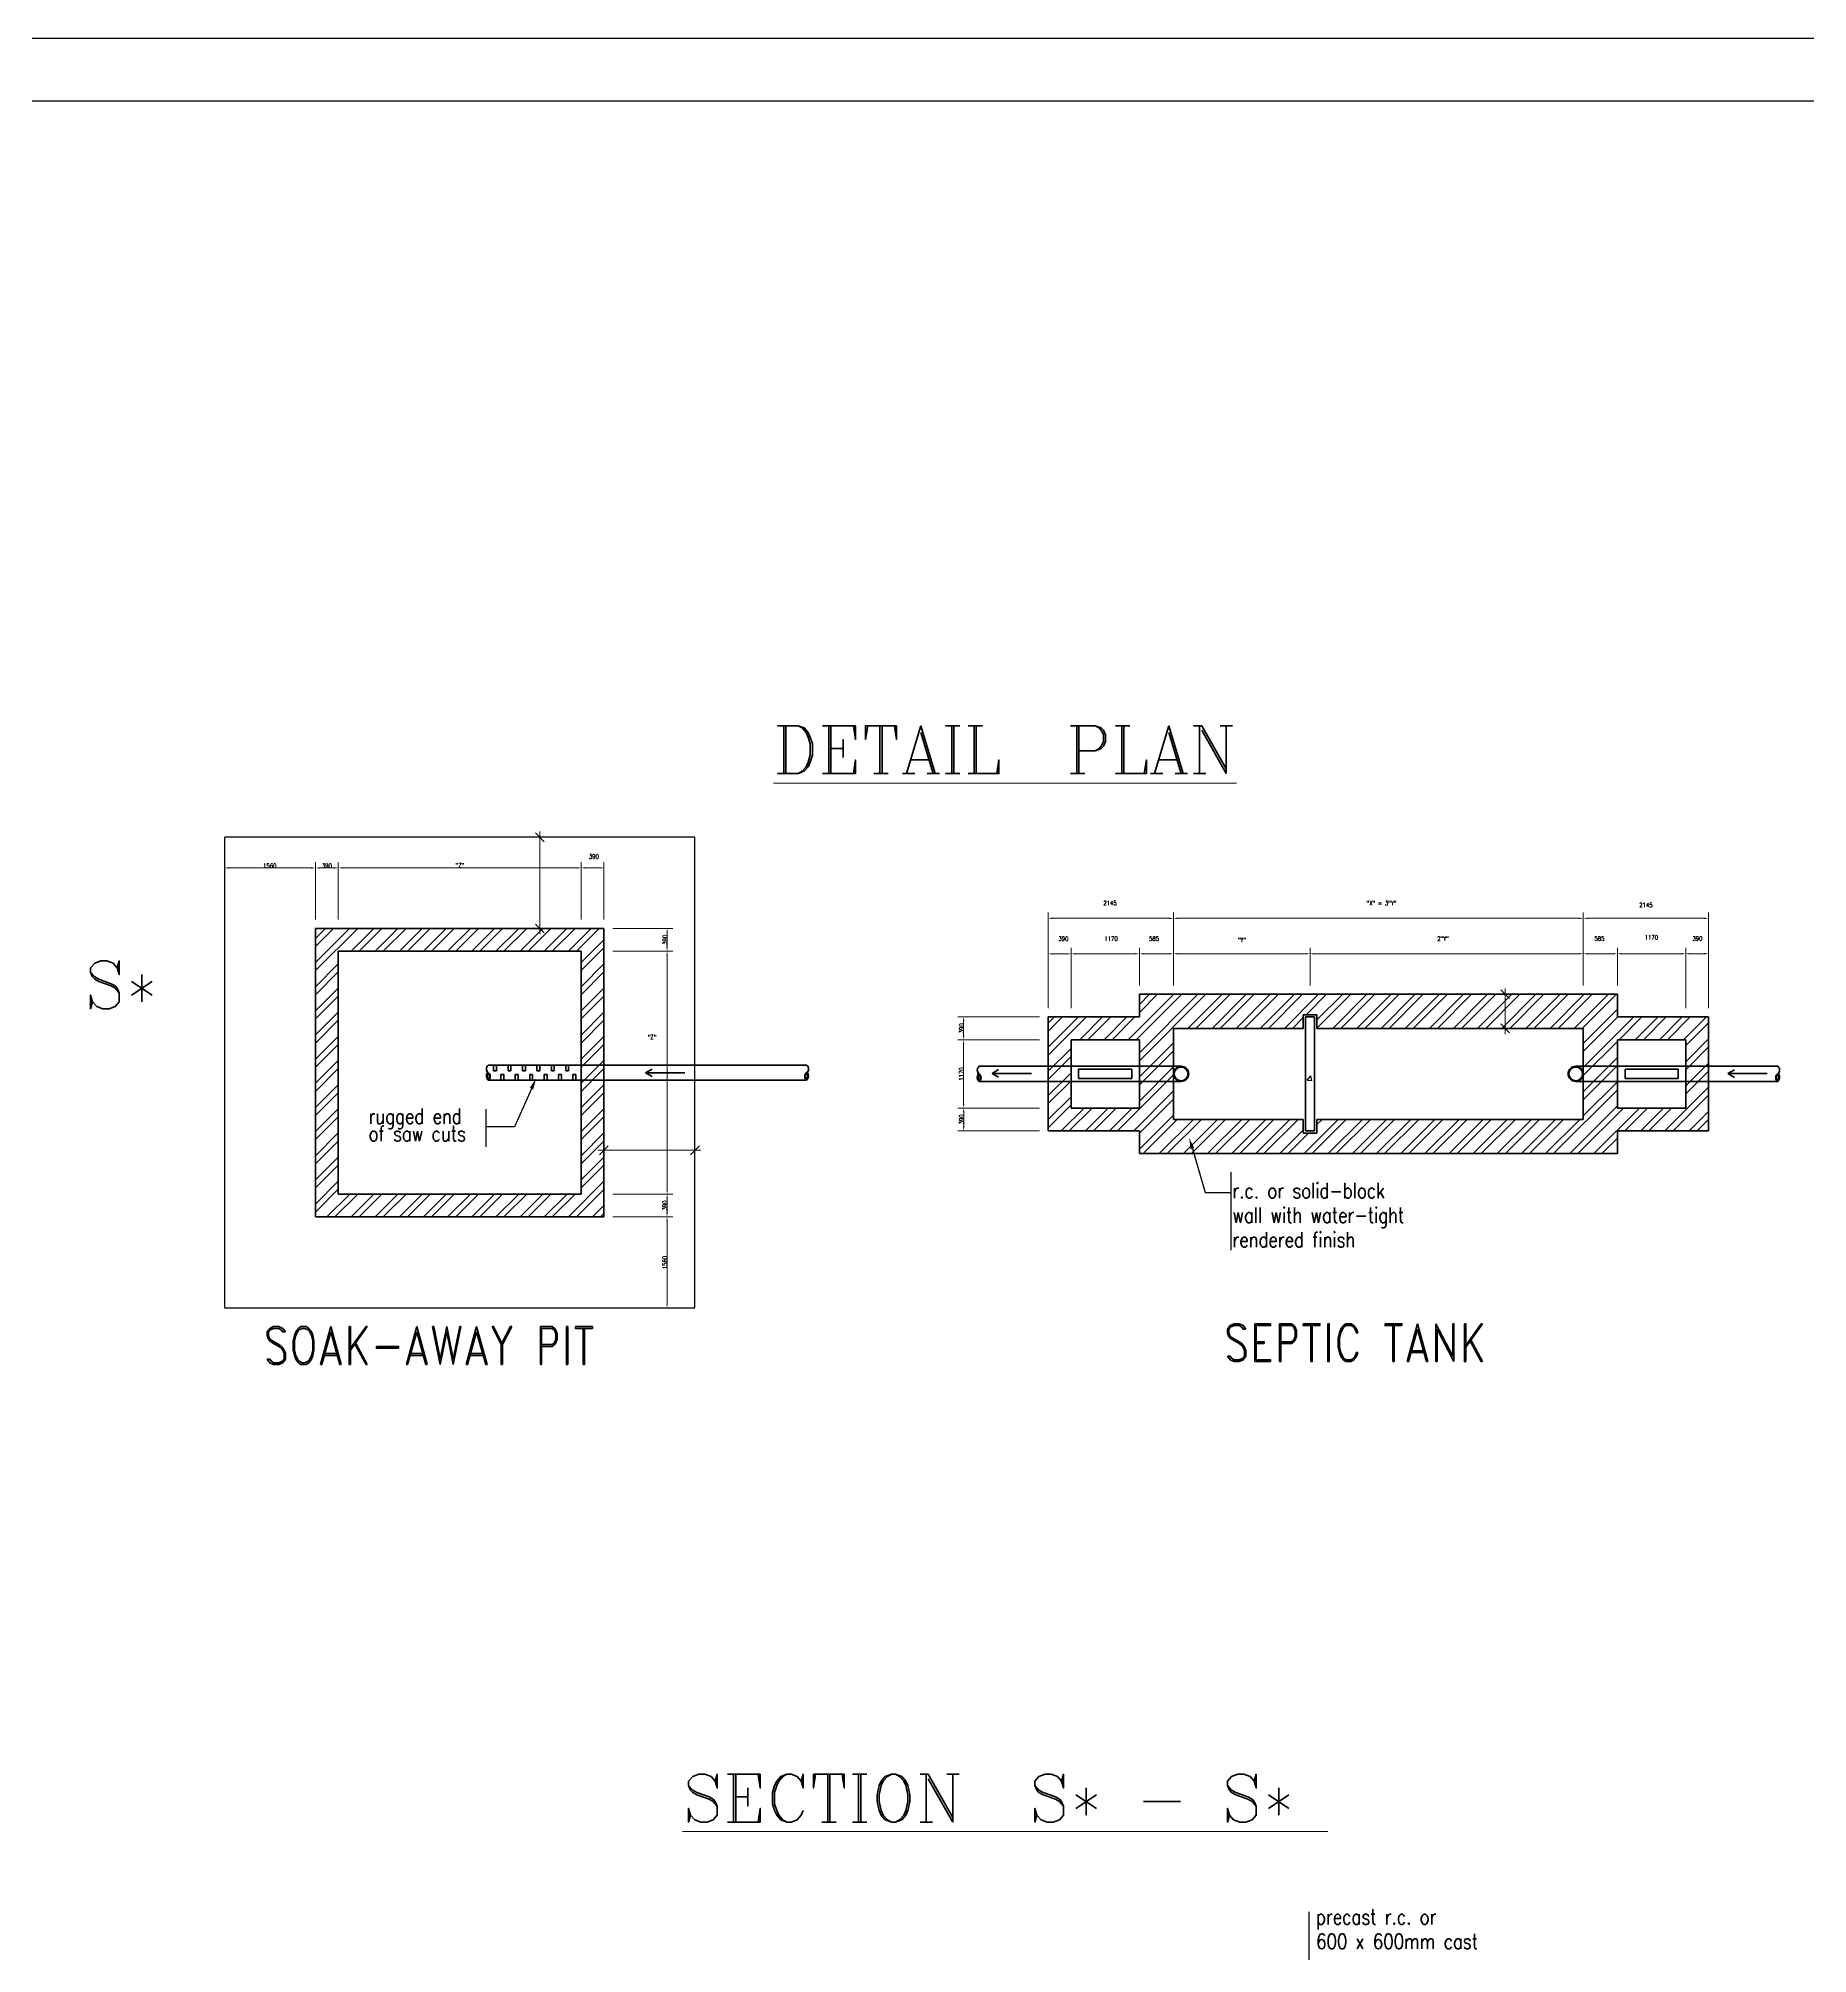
# Model space of a CAD drawing. Header units: inches. Extents: x 23 to 2032867, y 13 to 664695.
# Drawn here: x 1070349 to 1089444, y 501255 to 521922 of the extents above; entities that cross this region are included whole.
import ezdxf

# ---------------------------------------------------------------- set-up
doc = ezdxf.new("R2010")
doc.units = ezdxf.units.IN
doc.header["$MEASUREMENT"] = 0
doc.linetypes.add('DASHED2', pattern=[0.375, 0.25, -0.125])
for name, color, linetype, lineweight in [('DIMEXT', 7, 'Continuous', 9), ('DIMINT', 4, 'Continuous', 0), ('PIPES', 1, 'Continuous', 70), ('TXT1', 4, 'Continuous', 13), ('TXT2', 7, 'Continuous', 0), ('WALLS', 7, 'Continuous', 50)]:
    doc.layers.add(name, color=color, linetype=linetype, lineweight=lineweight)
for name, color, linetype in [('PLOTYR', 15, 'Continuous'), ('plotyr1', 13, 'Continuous'), ('PLUMBING', 8, 'Continuous'), ('WC', 2, 'Continuous')]:
    doc.layers.add(name, color=color, linetype=linetype)
doc.styles.add('ROMANC', font='romanc.shx', dxfattribs={"height": 200})
doc.styles.add('RomanS', font='romans.shx')
doc.styles.add('TXT1', font='romand__.ttf', dxfattribs={"width": 0.8, "height": 100})

msp = doc.modelspace()

# ---------------------------------------------------------------- linework, layer by layer
for p, q in [((1073341.077, 511949.456, 0), (1073709.384, 512317.763, 0)), ((1073341.077, 512210.06, 0), (1073448.78, 512317.763, 0)), ((1073341.077, 511862.588, 0), (1073796.253, 512317.763, 0)), ((1073341.077, 512123.192, 0), (1073535.648, 512317.763, 0)), ((1073724.289, 512072.063, 0), (1073969.989, 512317.763, 0)), ((1073811.157, 512072.063, 0), (1074056.857, 512317.763, 0)), ((1073984.893, 512072.063, 0), (1074230.593, 512317.763, 0)), ((1074071.761, 512072.063, 0), (1074317.461, 512317.763, 0)), ((1074245.497, 512072.063, 0), (1074491.197, 512317.763, 0)), ((1074332.365, 512072.063, 0), (1074578.065, 512317.763, 0)), ((1074506.101, 512072.063, 0), (1074751.801, 512317.763, 0)), ((1074592.969, 512072.063, 0), (1074838.669, 512317.763, 0)), ((1074766.705, 512072.063, 0), (1075012.405, 512317.763, 0)), ((1074853.574, 512072.063, 0), (1075099.274, 512317.763, 0)), ((1075027.31, 512072.063, 0), (1075273.01, 512317.763, 0)), ((1075114.178, 512072.063, 0), (1075359.878, 512317.763, 0)), ((1075287.914, 512072.063, 0), (1075533.614, 512317.763, 0)), ((1075374.782, 512072.063, 0), (1075620.482, 512317.763, 0)), ((1075548.518, 512072.063, 0), (1075794.218, 512317.763, 0)), ((1075635.386, 512072.063, 0), (1075881.086, 512317.763, 0)), ((1075809.122, 512072.063, 0), (1076054.822, 512317.763, 0)), ((1075895.99, 512072.063, 0), (1076141.69, 512317.763, 0)), ((1076069.726, 512072.063, 0), (1076315.426, 512317.763, 0)), ((1076156.595, 512072.063, 0), (1076402.295, 512317.763, 0)), ((1076207.577, 511949.31, 0), (1076453.277, 512195.01, 0)), ((1076207.577, 511862.442, 0), (1076453.277, 512108.142, 0)), ((1073341.077, 511688.852, 0), (1073586.777, 511934.552, 0)), ((1073341.077, 511601.984, 0), (1073586.777, 511847.684, 0)), ((1076207.577, 511688.705, 0), (1076453.277, 511934.405, 0)), ((1076207.577, 511601.837, 0), (1076453.277, 511847.537, 0)), ((1073341.077, 511428.248, 0), (1073586.777, 511673.948, 0)), ((1073341.077, 511341.379, 0), (1073586.777, 511587.079, 0)), ((1076207.577, 511428.101, 0), (1076453.277, 511673.801, 0)), ((1076207.577, 511341.233, 0), (1076453.277, 511586.933, 0)), ((1082110.71, 511116.599, 0), (1082602.11, 511607.999, 0)), ((1082197.578, 511116.599, 0), (1082688.978, 511607.999, 0)), ((1082231.283, 510976.568, 0), (1082862.714, 511607.999, 0)), ((1082231.283, 511497.776, 0), (1082341.506, 511607.999, 0)), ((1082231.283, 510889.7, 0), (1082949.582, 511607.999, 0)), ((1082231.283, 511410.908, 0), (1082428.374, 511607.999, 0)), ((1082754.769, 511239.449, 0), (1083123.319, 511607.999, 0)), ((1082841.637, 511239.449, 0), (1083210.187, 511607.999, 0)), ((1083015.373, 511239.449, 0), (1083383.923, 511607.999, 0)), ((1083102.241, 511239.449, 0), (1083470.791, 511607.999, 0)), ((1083275.977, 511239.449, 0), (1083644.527, 511607.999, 0)), ((1083362.845, 511239.449, 0), (1083731.395, 511607.999, 0)), ((1083536.581, 511239.449, 0), (1083905.131, 511607.999, 0)), ((1083623.449, 511239.449, 0), (1083991.999, 511607.999, 0)), ((1083797.185, 511239.449, 0), (1084165.735, 511607.999, 0)), ((1084031.473, 511386.869, 0), (1084252.603, 511607.999, 0)), ((1084147.743, 511329.402, 0), (1084426.34, 511607.999, 0)), ((1084147.743, 511242.534, 0), (1084513.208, 511607.999, 0)), ((1084318.394, 511239.449, 0), (1084686.944, 511607.999, 0)), ((1084405.262, 511239.449, 0), (1084773.812, 511607.999, 0)), ((1084578.998, 511239.449, 0), (1084947.548, 511607.999, 0)), ((1084665.866, 511239.449, 0), (1085034.416, 511607.999, 0)), ((1084839.602, 511239.449, 0), (1085208.152, 511607.999, 0)), ((1084926.47, 511239.449, 0), (1085295.02, 511607.999, 0)), ((1085100.206, 511239.449, 0), (1085468.756, 511607.999, 0)), ((1085187.075, 511239.449, 0), (1085555.625, 511607.999, 0)), ((1085360.811, 511239.449, 0), (1085729.361, 511607.999, 0)), ((1085447.679, 511239.449, 0), (1085816.229, 511607.999, 0)), ((1085621.415, 511239.449, 0), (1085989.965, 511607.999, 0)), ((1085708.283, 511239.449, 0), (1086076.833, 511607.999, 0)), ((1085882.019, 511239.449, 0), (1086250.569, 511607.999, 0)), ((1085968.887, 511239.449, 0), (1086337.437, 511607.999, 0)), ((1086142.623, 511239.449, 0), (1086511.173, 511607.999, 0)), ((1086229.491, 511239.449, 0), (1086598.041, 511607.999, 0)), ((1086403.227, 511239.449, 0), (1086771.777, 511607.999, 0)), ((1086490.096, 511239.449, 0), (1086858.646, 511607.999, 0)), ((1086663.832, 511239.449, 0), (1087032.382, 511607.999, 0)), ((1086750.7, 511239.449, 0), (1087119.25, 511607.999, 0)), ((1086924.436, 511239.449, 0), (1087292.986, 511607.999, 0)), ((1087011.304, 511239.449, 0), (1087379.854, 511607.999, 0)), ((1073341.077, 511167.643, 0), (1073586.777, 511413.343, 0)), ((1073341.077, 511080.775, 0), (1073586.777, 511326.475, 0)), ((1076207.577, 511167.497, 0), (1076453.277, 511413.197, 0)), ((1076207.577, 511080.629, 0), (1076453.277, 511326.329, 0)), ((1081248.483, 511036.184, 0), (1081574.598, 511362.299, 0)), ((1081248.483, 511296.789, 0), (1081313.993, 511362.299, 0)), ((1081248.483, 510949.316, 0), (1081661.466, 511362.299, 0)), ((1081248.483, 511209.921, 0), (1081400.861, 511362.299, 0)), ((1081589.502, 511116.599, 0), (1081835.202, 511362.299, 0)), ((1081676.37, 511116.599, 0), (1081922.07, 511362.299, 0)), ((1081850.106, 511116.599, 0), (1082095.806, 511362.299, 0)), ((1081936.974, 511116.599, 0), (1082182.674, 511362.299, 0)), ((1083884.053, 511239.449, 0), (1084000.323, 511355.719, 0)), ((1087022.433, 511076.842, 0), (1087390.983, 511445.392, 0)), ((1087022.433, 510816.238, 0), (1087568.494, 511362.299, 0)), ((1087022.433, 510989.974, 0), (1087394.758, 511362.299, 0)), ((1087409.662, 511116.599, 0), (1087655.362, 511362.299, 0)), ((1087583.398, 511116.599, 0), (1087829.098, 511362.299, 0)), ((1087670.267, 511116.599, 0), (1087915.967, 511362.299, 0)), ((1087844.003, 511116.599, 0), (1088089.703, 511362.299, 0)), ((1087930.871, 511116.599, 0), (1088176.571, 511362.299, 0)), ((1088104.607, 511116.599, 0), (1088350.307, 511362.299, 0)), ((1073341.077, 510907.039, 0), (1073586.777, 511152.739, 0)), ((1076207.577, 510906.893, 0), (1076453.277, 511152.593, 0)), ((1088128.083, 511053.207, 0), (1088373.783, 511298.907, 0)), ((1088128.083, 510879.471, 0), (1088373.783, 511125.171, 0)), ((1073341.077, 510820.171, 0), (1073586.777, 511065.871, 0)), ((1076207.577, 510820.025, 0), (1076453.277, 511065.725, 0)), ((1081248.483, 510775.58, 0), (1081494.183, 511021.28, 0)), ((1081248.483, 510688.712, 0), (1081494.183, 510934.412, 0)), ((1082231.283, 510715.963, 0), (1082599.833, 511084.513, 0)), ((1082231.283, 510629.095, 0), (1082599.833, 510997.645, 0)), ((1087022.433, 510729.37, 0), (1087390.983, 511097.92, 0)), ((1087022.433, 510555.634, 0), (1087390.983, 510924.184, 0)), ((1088128.083, 510792.603, 0), (1088373.783, 511038.303, 0)), ((1073341.077, 510646.435, 0), (1073586.777, 510892.135, 0)), ((1073341.077, 510559.567, 0), (1073586.777, 510805.267, 0)), ((1076207.577, 510646.289, 0), (1076453.277, 510891.989, 0)), ((1076207.577, 510559.421, 0), (1076453.277, 510805.121, 0)), ((1081248.483, 510514.976, 0), (1081494.183, 510760.676, 0)), ((1081996.591, 510133.799, 0), (1082599.833, 510737.041, 0)), ((1082231.283, 510455.359, 0), (1082599.833, 510823.909, 0)), ((1087022.433, 510468.765, 0), (1087390.983, 510837.315, 0)), ((1088128.083, 510618.867, 0), (1088373.783, 510864.567, 0)), ((1088128.083, 510531.999, 0), (1088373.783, 510777.699, 0)), ((1073341.077, 510385.831, 0), (1073586.777, 510631.531, 0)), ((1073341.077, 510298.963, 0), (1073586.777, 510544.663, 0)), ((1075671.904, 510588.393, 0), (1075488.595, 510175.943, 0)), ((1076207.577, 510385.684, 0), (1076453.277, 510631.384, 0)), ((1076207.577, 510298.816, 0), (1076453.277, 510544.516, 0)), ((1081248.483, 510428.108, 0), (1081494.183, 510673.808, 0)), ((1081248.483, 510254.372, 0), (1081494.183, 510500.072, 0)), ((1082170.327, 510133.799, 0), (1082599.833, 510563.305, 0)), ((1086702.371, 509888.099, 0), (1087390.983, 510576.711, 0)), ((1087022.433, 510295.029, 0), (1087390.983, 510663.579, 0)), ((1087903.62, 510133.799, 0), (1088373.783, 510603.963, 0)), ((1087990.488, 510133.799, 0), (1088373.783, 510517.094, 0)), ((1073341.077, 510125.226, 0), (1073586.777, 510370.926, 0)), ((1073341.077, 510038.358, 0), (1073586.777, 510284.058, 0)), ((1075181.715, 509960.752, 0), (1075181.715, 510367.225, 0)), ((1076207.577, 510125.08, 0), (1076453.277, 510370.78, 0)), ((1081248.483, 510167.504, 0), (1081494.183, 510413.204, 0)), ((1081388.514, 510133.799, 0), (1081634.214, 510379.499, 0)), ((1081475.382, 510133.799, 0), (1081721.082, 510379.499, 0)), ((1081649.119, 510133.799, 0), (1081894.819, 510379.499, 0)), ((1081735.987, 510133.799, 0), (1081981.687, 510379.499, 0)), ((1081909.723, 510133.799, 0), (1082155.423, 510379.499, 0)), ((1082231.283, 510107.887, 0), (1082599.833, 510476.437, 0)), ((1082231.283, 509934.151, 0), (1082599.833, 510302.701, 0)), ((1086876.107, 509888.099, 0), (1087390.983, 510402.975, 0)), ((1086962.975, 509888.099, 0), (1087454.375, 510379.499, 0)), ((1087136.711, 509888.099, 0), (1087628.111, 510379.499, 0)), ((1087469.279, 510133.799, 0), (1087714.979, 510379.499, 0)), ((1087643.015, 510133.799, 0), (1087888.715, 510379.499, 0)), ((1087729.883, 510133.799, 0), (1087975.583, 510379.499, 0)), ((1088164.224, 510133.799, 0), (1088373.783, 510343.358, 0)), ((1073341.077, 509864.622, 0), (1073586.777, 510110.322, 0)), ((1075488.595, 510175.943, 0), (1075181.715, 510175.943, 0)), ((1076207.577, 510038.212, 0), (1076453.277, 510283.912, 0)), ((1076207.577, 509864.476, 0), (1076453.277, 510110.176, 0)), ((1082272.099, 509888.099, 0), (1082640.649, 510256.649, 0)), ((1082445.835, 509888.099, 0), (1082814.385, 510256.649, 0)), ((1082532.703, 509888.099, 0), (1082901.253, 510256.649, 0)), ((1082706.44, 509888.099, 0), (1083074.99, 510256.649, 0)), ((1082793.308, 509888.099, 0), (1083161.858, 510256.649, 0)), ((1082967.044, 509888.099, 0), (1083335.594, 510256.649, 0)), ((1083053.912, 509888.099, 0), (1083422.462, 510256.649, 0)), ((1083227.648, 509888.099, 0), (1083596.198, 510256.649, 0)), ((1083314.516, 509888.099, 0), (1083683.066, 510256.649, 0)), ((1083488.252, 509888.099, 0), (1083856.802, 510256.649, 0)), ((1083575.12, 509888.099, 0), (1083943.67, 510256.649, 0)), ((1083748.856, 509888.099, 0), (1084000.323, 510139.566, 0)), ((1083835.725, 509888.099, 0), (1084056.855, 510109.229, 0)), ((1084009.461, 509888.099, 0), (1084378.011, 510256.649, 0)), ((1084096.329, 509888.099, 0), (1084464.879, 510256.649, 0)), ((1084147.743, 510200.118, 0), (1084204.275, 510256.649, 0)), ((1084270.065, 509888.099, 0), (1084638.615, 510256.649, 0)), ((1084356.933, 509888.099, 0), (1084725.483, 510256.649, 0)), ((1084530.669, 509888.099, 0), (1084899.219, 510256.649, 0)), ((1084617.537, 509888.099, 0), (1084986.087, 510256.649, 0)), ((1084791.273, 509888.099, 0), (1085159.823, 510256.649, 0)), ((1084878.141, 509888.099, 0), (1085246.691, 510256.649, 0)), ((1085051.877, 509888.099, 0), (1085420.427, 510256.649, 0)), ((1085138.746, 509888.099, 0), (1085507.296, 510256.649, 0)), ((1085312.482, 509888.099, 0), (1085681.032, 510256.649, 0)), ((1085399.35, 509888.099, 0), (1085767.9, 510256.649, 0)), ((1085573.086, 509888.099, 0), (1085941.636, 510256.649, 0)), ((1085659.954, 509888.099, 0), (1086028.504, 510256.649, 0)), ((1085833.69, 509888.099, 0), (1086202.24, 510256.649, 0)), ((1085920.558, 509888.099, 0), (1086289.108, 510256.649, 0)), ((1086094.294, 509888.099, 0), (1086462.844, 510256.649, 0)), ((1086181.162, 509888.099, 0), (1086549.712, 510256.649, 0)), ((1086354.898, 509888.099, 0), (1086723.448, 510256.649, 0)), ((1086441.767, 509888.099, 0), (1086810.317, 510256.649, 0)), ((1086615.503, 509888.099, 0), (1086984.053, 510256.649, 0)), ((1088251.092, 510133.799, 0), (1088373.783, 510256.49, 0)), ((1073341.077, 509777.754, 0), (1073586.777, 510023.454, 0)), ((1076207.577, 509777.608, 0), (1076453.277, 510023.308, 0)), ((1082803.823, 509939.436, 0), (1082940.118, 509467.949, 0)), ((1087223.579, 509888.099, 0), (1087390.983, 510055.503, 0)), ((1073341.077, 509604.018, 0), (1073586.777, 509849.718, 0)), ((1073341.077, 509517.15, 0), (1073586.777, 509762.85, 0)), ((1076207.577, 509603.872, 0), (1076453.277, 509849.572, 0)), ((1076207.577, 509517.004, 0), (1076453.277, 509762.704, 0)), ((1083221.346, 508846.108, 0), (1083221.346, 509688.79, 0)), ((1073341.077, 509343.414, 0), (1073586.777, 509589.114, 0)), ((1073341.077, 509256.546, 0), (1073586.777, 509502.246, 0)), ((1076069.873, 509205.563, 0), (1076453.277, 509588.968, 0)), ((1076156.741, 509205.563, 0), (1076453.277, 509502.1, 0)), ((1082940.118, 509467.949, 0), (1083221.346, 509467.949, 0)), ((1073463.831, 509205.563, 0), (1073709.531, 509451.263, 0)), ((1073550.699, 509205.563, 0), (1073796.399, 509451.263, 0)), ((1073811.303, 509205.563, 0), (1074057.003, 509451.263, 0)), ((1073985.039, 509205.563, 0), (1074230.739, 509451.263, 0)), ((1074071.907, 509205.563, 0), (1074317.607, 509451.263, 0)), ((1074245.643, 509205.563, 0), (1074491.343, 509451.263, 0)), ((1074332.511, 509205.563, 0), (1074578.211, 509451.263, 0)), ((1074506.248, 509205.563, 0), (1074751.948, 509451.263, 0)), ((1074593.116, 509205.563, 0), (1074838.816, 509451.263, 0)), ((1074766.852, 509205.563, 0), (1075012.552, 509451.263, 0)), ((1074853.72, 509205.563, 0), (1075099.42, 509451.263, 0)), ((1075027.456, 509205.563, 0), (1075273.156, 509451.263, 0)), ((1075114.324, 509205.563, 0), (1075360.024, 509451.263, 0)), ((1075288.06, 509205.563, 0), (1075533.76, 509451.263, 0)), ((1075374.928, 509205.563, 0), (1075620.628, 509451.263, 0)), ((1075548.664, 509205.563, 0), (1075794.364, 509451.263, 0)), ((1075635.532, 509205.563, 0), (1075881.232, 509451.263, 0)), ((1075809.269, 509205.563, 0), (1076054.969, 509451.263, 0)), ((1075896.137, 509205.563, 0), (1076141.837, 509451.263, 0)), ((1076330.477, 509205.563, 0), (1076453.277, 509328.363, 0)), ((1076417.345, 509205.563, 0), (1076453.277, 509241.495, 0)), ((1084065.422, 500472.276, 0), (1084065.422, 501704.453, 0))]:
    msp.add_line(p, q)
at = {"color": 0}
for p, q in [((1084042.508, 510681.057, 0), (1084081.991, 510728.111, 0)), ((1084091.467, 510676.764, 0), (1084081.997, 510728.101, 0)), ((1084042.508, 510681.057, 0), (1084091.461, 510676.774, 0)), ((1073724.435, 509205.563, 0), (1073970.135, 509451.263, 0))]:
    msp.add_line(p, q, dxfattribs=at)
for points in [[(1075653.194, 510596.708, 0), (1075690.614, 510580.077, 0), (1075721.798, 510700.655, 0)], [(1082784.154, 509933.75, 0), (1082823.493, 509945.122, 0), (1082769.707, 510057.454, 0)]]:
    msp.add_solid(points)
at = {"layer": 'DIMEXT'}
for p, q in [((1072358.277, 513206.063, 0), (1072358.277, 512906.986, 0)), ((1073341.077, 512412.263, 0), (1073341.077, 513032.986, 0)), ((1073341.077, 512412.263, 0), (1073341.077, 513032.986, 0)), ((1073586.777, 512412.263, 0), (1073586.777, 513033.609, 0)), ((1073586.777, 512412.263, 0), (1073586.777, 513032.986, 0)), ((1076207.577, 512412.263, 0), (1076207.577, 513033.609, 0)), ((1076207.577, 512412.263, 0), (1076207.577, 513033.609, 0)), ((1076453.277, 512412.263, 0), (1076453.277, 513033.609, 0)), ((1072405.527, 512969.986, 0), (1073293.827, 512969.986, 0)), ((1073388.327, 512969.986, 0), (1073539.527, 512969.986, 0)), ((1073634.027, 512970.609, 0), (1076160.327, 512970.609, 0)), ((1076254.827, 512970.609, 0), (1076406.027, 512970.609, 0)), ((1081248.483, 511702.499, 0), (1081248.483, 512489.669, 0)), ((1081295.733, 512426.669, 0), (1082552.583, 512426.669, 0)), ((1082599.833, 511948.199, 0), (1082599.833, 512489.669, 0)), ((1082599.833, 511948.199, 0), (1082599.833, 512489.669, 0)), ((1082647.083, 512426.669, 0), (1086975.183, 512426.669, 0)), ((1087022.433, 511948.199, 0), (1087022.433, 512489.669, 0)), ((1087022.433, 511948.199, 0), (1087022.433, 512489.669, 0)), ((1087069.683, 512426.669, 0), (1088326.533, 512426.669, 0)), ((1088373.783, 511702.499, 0), (1088373.783, 512489.669, 0)), ((1076547.777, 512317.763, 0), (1077198.036, 512317.763, 0)), ((1077135.036, 512119.313, 0), (1077135.036, 512270.513, 0)), ((1076547.777, 512072.063, 0), (1077198.036, 512072.063, 0)), ((1076547.777, 512072.063, 0), (1077198.036, 512072.063, 0)), ((1077135.036, 509498.513, 0), (1077135.036, 512024.813, 0)), ((1081248.483, 511456.799, 0), (1081248.483, 512105.74, 0)), ((1081295.733, 512042.74, 0), (1081446.933, 512042.74, 0)), ((1081494.183, 511456.799, 0), (1081494.183, 512106.362, 0)), ((1081494.183, 511456.799, 0), (1081494.183, 512105.74, 0)), ((1081541.433, 512043.362, 0), (1082184.033, 512043.362, 0)), ((1082231.283, 511702.499, 0), (1082231.283, 512106.362, 0)), ((1082231.283, 511702.499, 0), (1082231.283, 512106.362, 0)), ((1082278.533, 512043.362, 0), (1082552.583, 512043.362, 0)), ((1082599.833, 511702.499, 0), (1082599.833, 512106.984, 0)), ((1082599.833, 511702.499, 0), (1082599.833, 512106.362, 0)), ((1082647.083, 512043.984, 0), (1084026.783, 512043.984, 0)), ((1084074.033, 511702.499, 0), (1084074.033, 512106.984, 0)), ((1084074.033, 511702.499, 0), (1084074.033, 512106.984, 0)), ((1084121.283, 512043.984, 0), (1086975.183, 512043.984, 0)), ((1087022.433, 511702.499, 0), (1087022.433, 512106.984, 0)), ((1087022.433, 511702.499, 0), (1087022.433, 512106.984, 0)), ((1087069.683, 512043.984, 0), (1087343.733, 512043.984, 0)), ((1087390.983, 511702.499, 0), (1087390.983, 512107.607, 0)), ((1087390.983, 511702.499, 0), (1087390.983, 512106.984, 0)), ((1087438.233, 512044.607, 0), (1088080.833, 512044.607, 0)), ((1088128.083, 511456.799, 0), (1088128.083, 512107.607, 0)), ((1088128.083, 511456.799, 0), (1088128.083, 512107.607, 0)), ((1088175.333, 512044.607, 0), (1088326.533, 512044.607, 0)), ((1088373.783, 511456.799, 0), (1088373.783, 512107.607, 0)), ((1081153.983, 511362.299, 0), (1080272.069, 511362.299, 0)), ((1081153.983, 511116.599, 0), (1080272.069, 511116.599, 0)), ((1081153.983, 511116.599, 0), (1080272.069, 511116.599, 0)), ((1080335.069, 511163.849, 0), (1080335.069, 511315.049, 0)), ((1080335.069, 510426.749, 0), (1080335.069, 511069.349, 0)), ((1081153.983, 510379.499, 0), (1080272.069, 510379.499, 0)), ((1081153.983, 510379.499, 0), (1080272.691, 510379.499, 0)), ((1080335.691, 510181.049, 0), (1080335.691, 510332.249, 0)), ((1081153.983, 510133.799, 0), (1080272.691, 510133.799, 0)), ((1076547.777, 509451.263, 0), (1077197.413, 509451.263, 0)), ((1076547.777, 509451.263, 0), (1077198.036, 509451.263, 0)), ((1077134.413, 509252.813, 0), (1077134.413, 509404.013, 0)), ((1076547.777, 509205.563, 0), (1077197.413, 509205.563, 0)), ((1076547.777, 509205.563, 0), (1077197.413, 509205.563, 0)), ((1077134.413, 508270.013, 0), (1077134.413, 509158.313, 0)), ((1077341.577, 508222.763, 0), (1077071.413, 508222.763, 0))]:
    msp.add_line(p, q, dxfattribs=at)
for points in [[(1072405.527, 512977.861, 0), (1072405.527, 512962.111, 0), (1072358.277, 512969.986, 0)], [(1073293.827, 512977.861, 0), (1073293.827, 512962.111, 0), (1073341.077, 512969.986, 0)], [(1073388.327, 512977.861, 0), (1073388.327, 512962.111, 0), (1073341.077, 512969.986, 0)], [(1073539.527, 512977.861, 0), (1073539.527, 512962.111, 0), (1073586.777, 512969.986, 0)], [(1073634.027, 512978.484, 0), (1073634.027, 512962.734, 0), (1073586.777, 512970.609, 0)], [(1076160.327, 512978.484, 0), (1076160.327, 512962.734, 0), (1076207.577, 512970.609, 0)], [(1076254.827, 512978.484, 0), (1076254.827, 512962.734, 0), (1076207.577, 512970.609, 0)], [(1076406.027, 512978.484, 0), (1076406.027, 512962.734, 0), (1076453.277, 512970.609, 0)], [(1081295.733, 512434.544, 0), (1081295.733, 512418.794, 0), (1081248.483, 512426.669, 0)], [(1082552.583, 512434.544, 0), (1082552.583, 512418.794, 0), (1082599.833, 512426.669, 0)], [(1082647.083, 512434.544, 0), (1082647.083, 512418.794, 0), (1082599.833, 512426.669, 0)], [(1086975.183, 512434.544, 0), (1086975.183, 512418.794, 0), (1087022.433, 512426.669, 0)], [(1087069.683, 512434.544, 0), (1087069.683, 512418.794, 0), (1087022.433, 512426.669, 0)], [(1088326.533, 512434.544, 0), (1088326.533, 512418.794, 0), (1088373.783, 512426.669, 0)], [(1077127.161, 512270.513, 0), (1077142.911, 512270.513, 0), (1077135.036, 512317.763, 0)], [(1077127.161, 512119.313, 0), (1077142.911, 512119.313, 0), (1077135.036, 512072.063, 0)], [(1077127.161, 512024.813, 0), (1077142.911, 512024.813, 0), (1077135.036, 512072.063, 0)], [(1081295.733, 512050.615, 0), (1081295.733, 512034.865, 0), (1081248.483, 512042.74, 0)], [(1081446.933, 512050.615, 0), (1081446.933, 512034.865, 0), (1081494.183, 512042.74, 0)], [(1081541.433, 512051.237, 0), (1081541.433, 512035.487, 0), (1081494.183, 512043.362, 0)], [(1082184.033, 512051.237, 0), (1082184.033, 512035.487, 0), (1082231.283, 512043.362, 0)], [(1082278.533, 512051.237, 0), (1082278.533, 512035.487, 0), (1082231.283, 512043.362, 0)], [(1082552.583, 512051.237, 0), (1082552.583, 512035.487, 0), (1082599.833, 512043.362, 0)], [(1082647.083, 512051.859, 0), (1082647.083, 512036.109, 0), (1082599.833, 512043.984, 0)], [(1084026.783, 512051.859, 0), (1084026.783, 512036.109, 0), (1084074.033, 512043.984, 0)], [(1084121.283, 512051.859, 0), (1084121.283, 512036.109, 0), (1084074.033, 512043.984, 0)], [(1086975.183, 512051.859, 0), (1086975.183, 512036.109, 0), (1087022.433, 512043.984, 0)], [(1087069.683, 512051.859, 0), (1087069.683, 512036.109, 0), (1087022.433, 512043.984, 0)], [(1087343.733, 512051.859, 0), (1087343.733, 512036.109, 0), (1087390.983, 512043.984, 0)], [(1087438.233, 512052.482, 0), (1087438.233, 512036.732, 0), (1087390.983, 512044.607, 0)], [(1088080.833, 512052.482, 0), (1088080.833, 512036.732, 0), (1088128.083, 512044.607, 0)], [(1088175.333, 512052.482, 0), (1088175.333, 512036.732, 0), (1088128.083, 512044.607, 0)], [(1088326.533, 512052.482, 0), (1088326.533, 512036.732, 0), (1088373.783, 512044.607, 0)], [(1080327.194, 511315.049, 0), (1080342.944, 511315.049, 0), (1080335.069, 511362.299, 0)], [(1080327.194, 511163.849, 0), (1080342.944, 511163.849, 0), (1080335.069, 511116.599, 0)], [(1080327.194, 511069.349, 0), (1080342.944, 511069.349, 0), (1080335.069, 511116.599, 0)], [(1080327.194, 510426.749, 0), (1080342.944, 510426.749, 0), (1080335.069, 510379.499, 0)], [(1080327.816, 510332.249, 0), (1080343.566, 510332.249, 0), (1080335.691, 510379.499, 0)], [(1080327.816, 510181.049, 0), (1080343.566, 510181.049, 0), (1080335.691, 510133.799, 0)], [(1077127.161, 509498.513, 0), (1077142.911, 509498.513, 0), (1077135.036, 509451.263, 0)], [(1077126.538, 509404.013, 0), (1077142.288, 509404.013, 0), (1077134.413, 509451.263, 0)], [(1077126.538, 509252.813, 0), (1077142.288, 509252.813, 0), (1077134.413, 509205.563, 0)], [(1077126.538, 509158.313, 0), (1077142.288, 509158.313, 0), (1077134.413, 509205.563, 0)], [(1077126.538, 508270.013, 0), (1077142.288, 508270.013, 0), (1077134.413, 508222.763, 0)]]:
    msp.add_solid(points, dxfattribs=at)
at = {"layer": 'DIMINT'}
for p, q in [((1075810.081, 513253.313, 0), (1075715.581, 513347.813, 0)), ((1075762.831, 513363.563, 0), (1075762.831, 512254.763, 0)), ((1075810.081, 512270.513, 0), (1075715.581, 512365.013, 0)), ((1086226.723, 511560.749, 0), (1086132.223, 511655.249, 0)), ((1086179.473, 511176.449, 0), (1086179.473, 511670.999, 0)), ((1086226.723, 511192.199, 0), (1086132.223, 511286.699, 0)), ((1076390.277, 509923.181, 0), (1077499.077, 509923.181, 0)), ((1076406.027, 509875.931, 0), (1076500.527, 509970.431, 0)), ((1077388.827, 509875.931, 0), (1077483.327, 509970.431, 0))]:
    msp.add_line(p, q, dxfattribs=at)
at = {"layer": 'PIPES'}
for p, q in [((1076207.577, 510843.563, 0), (1075205.606, 510843.563, 0)), ((1075263.324, 510782.138, 0), (1075263.324, 510843.563, 0)), ((1075294.446, 510782.138, 0), (1075263.324, 510782.138, 0)), ((1075294.446, 510843.563, 0), (1075294.446, 510782.138, 0)), ((1075341.129, 510679.763, 0), (1075341.129, 510741.188, 0)), ((1075341.129, 510741.188, 0), (1075372.251, 510741.188, 0)), ((1075372.251, 510741.188, 0), (1075372.251, 510679.763, 0)), ((1075418.934, 510782.138, 0), (1075418.934, 510843.563, 0)), ((1075450.056, 510782.138, 0), (1075418.934, 510782.138, 0)), ((1075450.056, 510843.563, 0), (1075450.056, 510782.138, 0)), ((1075496.739, 510679.763, 0), (1075496.739, 510741.188, 0)), ((1075496.739, 510741.188, 0), (1075527.861, 510741.188, 0)), ((1075527.861, 510741.188, 0), (1075527.861, 510679.763, 0)), ((1075574.544, 510782.138, 0), (1075574.544, 510843.563, 0)), ((1075605.666, 510782.138, 0), (1075574.544, 510782.138, 0)), ((1075605.666, 510843.563, 0), (1075605.666, 510782.138, 0)), ((1075652.349, 510679.763, 0), (1075652.349, 510741.188, 0)), ((1075652.349, 510741.188, 0), (1075683.471, 510741.188, 0)), ((1075683.471, 510741.188, 0), (1075683.471, 510679.763, 0)), ((1075730.154, 510782.138, 0), (1075730.154, 510843.563, 0)), ((1075761.276, 510782.138, 0), (1075730.154, 510782.138, 0)), ((1075761.276, 510843.563, 0), (1075761.276, 510782.138, 0)), ((1075807.959, 510679.763, 0), (1075807.959, 510741.188, 0)), ((1075807.959, 510741.188, 0), (1075839.081, 510741.188, 0)), ((1075839.081, 510741.188, 0), (1075839.081, 510679.763, 0)), ((1075885.764, 510782.138, 0), (1075885.764, 510843.563, 0)), ((1075916.886, 510782.138, 0), (1075885.764, 510782.138, 0)), ((1075916.886, 510843.563, 0), (1075916.886, 510782.138, 0)), ((1075963.569, 510679.763, 0), (1075963.569, 510741.188, 0)), ((1075963.569, 510741.188, 0), (1075994.691, 510741.188, 0)), ((1075994.691, 510741.188, 0), (1075994.691, 510679.763, 0)), ((1076041.374, 510782.138, 0), (1076041.374, 510843.563, 0)), ((1076072.496, 510782.138, 0), (1076041.374, 510782.138, 0)), ((1076072.496, 510843.563, 0), (1076072.496, 510782.138, 0)), ((1076119.179, 510679.763, 0), (1076119.179, 510741.188, 0)), ((1076119.179, 510741.188, 0), (1076150.301, 510741.188, 0)), ((1076150.301, 510741.188, 0), (1076150.301, 510679.763, 0)), ((1076453.277, 510843.563, 0), (1078640.521, 510843.563, 0)), ((1076972.593, 510800.58, 0), (1076901.666, 510759.63, 0)), ((1076901.666, 510759.63, 0), (1077326.575, 510759.63, 0)), ((1076901.666, 510759.63, 0), (1076972.593, 510718.68, 0)), ((1081248.483, 510829.949, 0), (1080502.523, 510829.949, 0)), ((1080712.255, 510794.764, 0), (1080641.328, 510753.814, 0)), ((1080641.328, 510753.814, 0), (1081066.236, 510753.814, 0)), ((1080641.328, 510753.814, 0), (1080712.255, 510712.864, 0)), ((1082231.283, 510829.949, 0), (1081494.183, 510829.949, 0)), ((1082149.383, 510797.189, 0), (1081576.083, 510797.189, 0)), ((1081576.083, 510797.189, 0), (1081576.083, 510698.909, 0)), ((1081576.083, 510698.909, 0), (1082149.383, 510698.909, 0)), ((1082149.383, 510698.909, 0), (1082149.383, 510797.189, 0)), ((1082681.733, 510829.949, 0), (1082599.833, 510829.949, 0)), ((1086940.533, 510829.949, 0), (1087022.433, 510829.949, 0)), ((1087390.983, 510829.949, 0), (1088128.083, 510829.949, 0)), ((1087472.883, 510797.189, 0), (1088046.183, 510797.189, 0)), ((1087472.883, 510698.909, 0), (1087472.883, 510797.189, 0)), ((1088046.183, 510698.909, 0), (1087472.883, 510698.909, 0)), ((1088046.183, 510797.189, 0), (1088046.183, 510698.909, 0)), ((1088373.783, 510829.949, 0), (1089119.743, 510829.949, 0)), ((1088652.167, 510791.765, 0), (1088581.239, 510750.815, 0)), ((1088581.239, 510750.815, 0), (1089006.148, 510750.815, 0)), ((1088581.239, 510750.815, 0), (1088652.167, 510709.865, 0)), ((1076207.577, 510679.763, 0), (1075205.606, 510679.763, 0)), ((1076453.277, 510679.763, 0), (1078640.521, 510679.763, 0)), ((1081248.483, 510666.149, 0), (1080502.523, 510666.149, 0)), ((1082231.283, 510666.149, 0), (1081494.183, 510666.149, 0)), ((1082681.733, 510666.149, 0), (1082599.833, 510666.149, 0)), ((1086940.533, 510666.149, 0), (1087022.433, 510666.149, 0)), ((1087390.983, 510666.149, 0), (1088128.083, 510666.149, 0)), ((1088373.783, 510666.149, 0), (1089119.743, 510666.149, 0))]:
    msp.add_line(p, q, dxfattribs=at)
at = {"layer": 'PIPES', "linetype": 'DASHED2'}
for p, q in [((1076207.577, 510843.563, 0), (1076453.277, 510843.563, 0)), ((1081494.183, 510829.949, 0), (1081248.483, 510829.949, 0)), ((1082599.833, 510829.949, 0), (1082231.283, 510829.949, 0)), ((1087022.433, 510829.949, 0), (1087390.983, 510829.949, 0)), ((1088128.083, 510829.949, 0), (1088373.783, 510829.949, 0)), ((1076207.577, 510679.763, 0), (1076453.277, 510679.763, 0)), ((1081494.183, 510666.149, 0), (1081248.483, 510666.149, 0)), ((1082599.833, 510666.149, 0), (1082231.283, 510666.149, 0)), ((1087022.433, 510666.149, 0), (1087390.983, 510666.149, 0)), ((1088128.083, 510666.149, 0), (1088373.783, 510666.149, 0))]:
    msp.add_line(p, q, dxfattribs=at)
at = {"layer": 'PIPES'}
for centre, radius in [((1082681.733, 510748.049, 0), 81.9), ((1082681.733, 510748.049, 0), 73.71), ((1086940.533, 510748.049, 0), 81.9), ((1086940.533, 510748.049, 0), 73.71)]:
    msp.add_circle(centre, radius, dxfattribs=at)
for centre, radius, start, end in [((1075244.444, 510724.677, 0), 59.378, 142.3923602, 229.1490949), ((1075236.318, 510802.613, 0), 51.187, 126.8698978, 233.1301022), ((1075267.018, 510804.059, 0), 81.9, 181.0113542, 217.8525693), ((1075244.444, 510724.677, 0), 51.188, 145.3202065, 221.2037692), ((1075174.893, 510720.713, 0), 42.997, 316.2096198, 50.3143554), ((1075174.893, 510720.713, 0), 51.188, 306.8698978, 53.1301022), ((1078671.233, 510720.713, 0), 51.188, 126.8698978, 233.1301022), ((1078671.233, 510720.713, 0), 42.997, 129.6856446, 223.7903802), ((1078601.682, 510724.677, 0), 51.188, 318.7962308, 34.6797935), ((1078609.808, 510802.613, 0), 51.187, 306.8698978, 53.1301022), ((1078601.682, 510724.677, 0), 59.378, 310.8509051, 37.6076398), ((1078579.108, 510804.059, 0), 81.9, 322.1474307, 358.9886458), ((1080541.362, 510711.063, 0), 59.378, 142.3923602, 229.1490949), ((1080533.236, 510788.999, 0), 51.187, 126.8698978, 233.1301022), ((1080563.935, 510790.444, 0), 81.9, 181.0113542, 217.8525693), ((1080541.362, 510711.063, 0), 51.188, 145.3202065, 221.2037692), ((1080471.811, 510707.099, 0), 42.997, 316.2096198, 50.3143554), ((1080471.811, 510707.099, 0), 51.188, 306.8698978, 53.1301022), ((1089150.456, 510707.099, 0), 51.188, 126.8698978, 233.1301022), ((1089150.456, 510707.099, 0), 42.997, 129.6856446, 223.7903802), ((1089080.905, 510711.063, 0), 51.188, 318.7962308, 34.6797935), ((1089089.031, 510788.999, 0), 51.187, 306.8698978, 53.1301022), ((1089080.905, 510711.063, 0), 59.378, 310.8509051, 37.6076398), ((1089058.331, 510790.444, 0), 81.9, 322.1474307, 358.9886458)]:
    msp.add_arc(centre, radius, start, end, dxfattribs=at)
at = {"layer": 'PLOTYR', "color": 1, "linetype": 'Continuous', "ltscale": 250}
msp.add_line((1047678.008, 521922.184), (1104096.233, 521922.184), dxfattribs=at)
at = {"layer": 'plotyr1', "color": 7, "linetype": 'Continuous', "ltscale": 375.000004}
msp.add_line((1048530.754, 521247.185), (1103421.232, 521247.185), dxfattribs=at)
at = {"layer": 'WALLS'}
for p, q in [((1073341.077, 512317.763, 0), (1073341.077, 509205.563, 0)), ((1076453.277, 512317.763, 0), (1073341.077, 512317.763, 0)), ((1076453.277, 509205.563, 0), (1076453.277, 512317.763, 0)), ((1073586.777, 512072.063, 0), (1073586.777, 509451.263, 0)), ((1076207.577, 512072.063, 0), (1073586.777, 512072.063, 0)), ((1076207.577, 509451.263, 0), (1076207.577, 512072.063, 0)), ((1087390.983, 511607.999, 0), (1082231.283, 511607.999, 0)), ((1082231.283, 511607.999, 0), (1082231.283, 511362.299, 0)), ((1087390.983, 511362.299, 0), (1087390.983, 511607.999, 0)), ((1082231.283, 511362.299, 0), (1081248.483, 511362.299, 0)), ((1081248.483, 511362.299, 0), (1081248.483, 510133.799, 0)), ((1084000.323, 511239.449, 0), (1084000.323, 511386.869, 0)), ((1084000.323, 511386.869, 0), (1084147.743, 511386.869, 0)), ((1084024.893, 511362.299, 0), (1084024.893, 510133.799, 0)), ((1084123.173, 511362.299, 0), (1084024.893, 511362.299, 0)), ((1084123.173, 510133.799, 0), (1084123.173, 511362.299, 0)), ((1084147.743, 511386.869, 0), (1084147.743, 511239.449, 0)), ((1088373.783, 511362.299, 0), (1087390.983, 511362.299, 0)), ((1088373.783, 510133.799, 0), (1088373.783, 511362.299, 0)), ((1082231.283, 511116.599, 0), (1081494.183, 511116.599, 0)), ((1081494.183, 511116.599, 0), (1081494.183, 510379.499, 0)), ((1082231.283, 510379.499, 0), (1082231.283, 511116.599, 0)), ((1082599.833, 510256.649, 0), (1082599.833, 511239.449, 0)), ((1082599.833, 511239.449, 0), (1084000.323, 511239.449, 0)), ((1084147.743, 511239.449, 0), (1087022.433, 511239.449, 0)), ((1087022.433, 511239.449, 0), (1087022.433, 510256.649, 0)), ((1087390.983, 511116.599, 0), (1088128.083, 511116.599, 0)), ((1087390.983, 510379.499, 0), (1087390.983, 511116.599, 0)), ((1088128.083, 511116.599, 0), (1088128.083, 510379.499, 0)), ((1081494.183, 510379.499, 0), (1082231.283, 510379.499, 0)), ((1088128.083, 510379.499, 0), (1087390.983, 510379.499, 0)), ((1081248.483, 510133.799, 0), (1082231.283, 510133.799, 0)), ((1082231.283, 510133.799, 0), (1082231.283, 509888.099, 0)), ((1084000.323, 510256.649, 0), (1082599.833, 510256.649, 0)), ((1084000.323, 510109.229, 0), (1084000.323, 510256.649, 0)), ((1084147.743, 510109.229, 0), (1084000.323, 510109.229, 0)), ((1084024.893, 510133.799, 0), (1084123.173, 510133.799, 0)), ((1087022.433, 510256.649, 0), (1084147.743, 510256.649, 0)), ((1084147.743, 510256.649, 0), (1084147.743, 510109.229, 0)), ((1087390.983, 509888.099, 0), (1087390.983, 510133.799, 0)), ((1087390.983, 510133.799, 0), (1088373.783, 510133.799, 0)), ((1082231.283, 509888.099, 0), (1087390.983, 509888.099, 0)), ((1073586.777, 509451.263, 0), (1076207.577, 509451.263, 0)), ((1073341.077, 509205.563, 0), (1076453.277, 509205.563, 0))]:
    msp.add_line(p, q, dxfattribs=at)
at = {"layer": 'WC', "linetype": 'DASHED2'}
for p, q in [((1072358.277, 513300.563, 0), (1072358.277, 508222.763, 0)), ((1077436.077, 513300.563, 0), (1072358.277, 513300.563, 0)), ((1077436.077, 508222.763, 0), (1077436.077, 513300.563, 0)), ((1072358.277, 508222.763, 0), (1077436.077, 508222.763, 0))]:
    msp.add_line(p, q, dxfattribs=at)

# ---------------------------------------------------------------- texts
at = {"layer": 'PLUMBING', "style": 'RomanS', "width": 0.8}
for s, height, p in [('1560', 47.25, (1072774.977, 512970.043, 0)), ('390', 47.25, (1073409.927, 512970.043, 0)), ('"Z"', 47.25, (1074852.177, 512975.166, 0)), ('390', 47.25, (1076291.408, 513069.834, 0)), ('2145', 47.25, (1081842.989, 512566.844, 0)), ('"X" = 3"Y"', 47.25, (1084683.578, 512566.844, 0)), ('2145', 47.25, (1087626.108, 512545.818, 0)), ('390', 47.25, (1081358.635, 512182.915, 0)), ('1170', 47.25, (1081854.783, 512183.537, 0)), ('585', 47.25, (1082336.423, 512183.537, 0)), ('"Y"', 47.25, (1083293.733, 512169.087, 0)), ('2"Y"', 47.25, (1085445.705, 512184.159, 0)), ('585', 47.25, (1087142.115, 512184.159, 0)), ('1170', 47.25, (1087684.833, 512196.682, 0)), ('390', 47.25, (1088200.299, 512184.782, 0)), ('585', 0.1134, (1086053.84, 511839.075, 0)), ('"Z"', 47.25, (1076926.236, 511121.496, 0)), ('1560', 0.1134, (1076944.498, 509923.238, 0))]:
    msp.add_text(s, height=height, dxfattribs=at).set_placement(p)
for s, height, p in [('1560', 0.1134, (1075762.774, 512808.984, 0)), ('390', 47.25, (1077134.979, 512140.913, 0)), ('390', 47.25, (1080335.012, 511185.449, 0)), ('1170', 47.25, (1080335.012, 510673.349, 0)), ('390', 47.25, (1080335.635, 510202.649, 0)), ('390', 47.25, (1077134.356, 509274.413, 0)), ('1560', 47.25, (1077134.356, 508639.463, 0))]:
    msp.add_text(s, height=height, rotation=90, dxfattribs=at).set_placement(p)
at = {"layer": 'TXT1', "style": 'ROMANC'}
for s, p in [('%%UDETAIL  PLAN', (1078282.601, 513989.053, 0)), ('S*', (1070847.244, 511450.755, 0)), ('%%USECTION  S* - S* ', (1077300.469, 502675.525, 0))]:
    msp.add_text(s, height=515.97, dxfattribs=at).set_placement(p)
at = {"layer": 'TXT1', "style": 'TXT1', "width": 0.8}
for s, p in [('SOAK-AWAY PIT', (1072776.757, 507612.286, 0)), ('SEPTIC TANK', (1083141.606, 507642.848, 0))]:
    msp.add_text(s, height=409.5, dxfattribs=at).set_placement(p)
at = {"layer": 'TXT2', "style": 'TXT1', "width": 0.8}
for s, p in [('rugged end', (1073913.698, 510209.418, 0)), ('of saw cuts', (1073913.698, 510021.926, 0)), ('r.c. or solid-block', (1083237.163, 509406.822, 0)), ('wall with water-tight', (1083237.163, 509141.622, 0)), ('rendered finish', (1083237.163, 508876.422, 0)), ('precast r.c. or', (1084139.16, 501570.446, 0)), ('600 x 600mm cast', (1084139.16, 501305.246, 0))]:
    msp.add_text(s, height=163.8, dxfattribs=at).set_placement(p)

doc.saveas('drawing.dxf')
